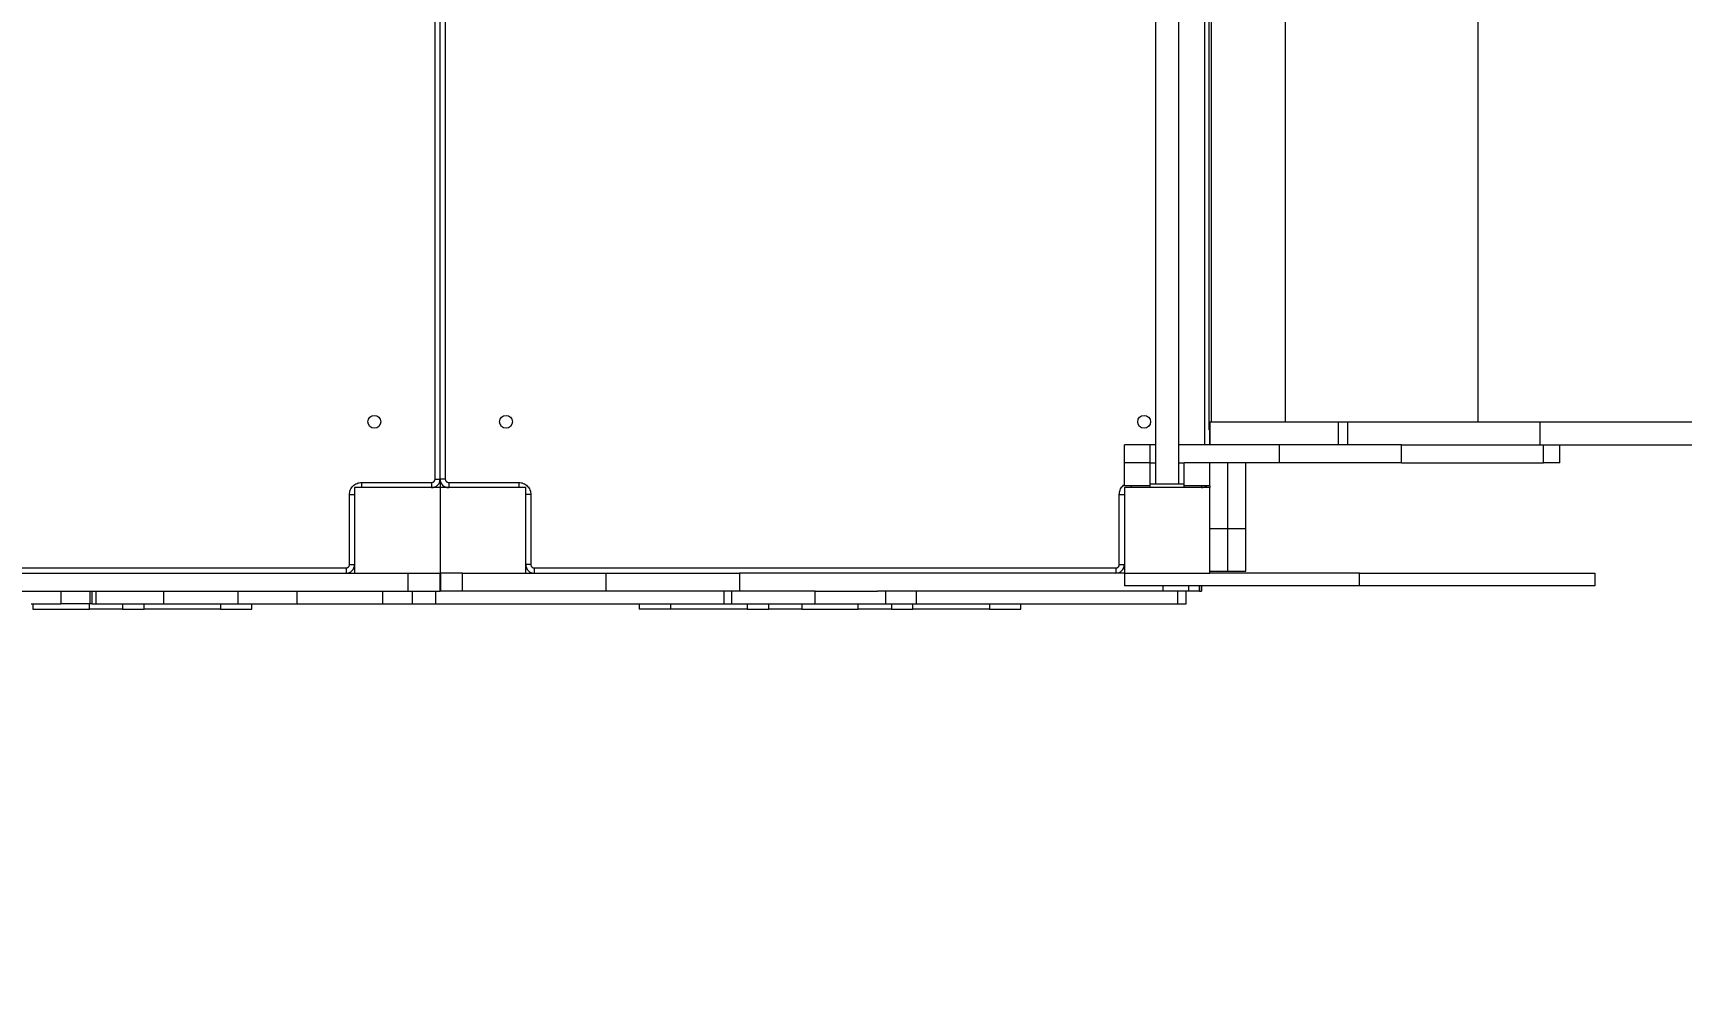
# Model space of a CAD drawing. Header units: millimetres. Extents: x -9110 to 8278, y -6387 to 5914.
# Drawn here: x 2293 to 4219, y -1868 to -764 of the extents above; entities that cross this region are included whole.
import ezdxf

# ---------------------------------------------------------------- set-up
doc = ezdxf.new("R2010")
doc.units = ezdxf.units.MM
doc.layers.add('DIKOM_ОБЪЕКТ', color=7, linetype='Continuous')
doc.layers.add('DIKOM_РАЗМЕР_ОБЪЕКТА', color=7, linetype='Continuous')
doc.styles.add('style1', font='arial.ttf', dxfattribs={"width": 0.8})
doc.dimstyles.new('1-50', dxfattribs={"dimtxt": 300, "dimasz": 200, "dimexe": 100, "dimexo": 0, "dimgap": 100, "dimtad": 1, "dimtxsty": 'style1', "dimcen": 200, "dimclrd": 7, "dimclre": 7, "dimclrt": 7, "dimadec": 1, "dimazin": 2, "dimtfac": 1, "dimtmove": 0, "dimatfit": 2, "dimfxl": 0, "dimlwd": 25, "dimlwe": 18, "dimarcsym": 0})

# ---------------------------------------------------------------- blocks, each defined once
blk = doc.blocks.new('*D11')
at = {"layer": 'Defpoints', "color": 0, "transparency": 16777216}
for p in [(-6509.9, 304), (6278.2, -1263), (6278.2, -4310)]:
    blk.add_point(p, dxfattribs=at)
at = {"layer": 'DIKOM_РАЗМЕР_ОБЪЕКТА', "color": 7, "lineweight": 18, "transparency": 16777216}
for p, q in [((-6509.9, 304), (-6509.9, -4410)), ((6278.2, -1263), (6278.2, -4410))]:
    blk.add_line(p, q, dxfattribs=at)
at = {"layer": 'DIKOM_РАЗМЕР_ОБЪЕКТА', "color": 7, "lineweight": 25, "transparency": 16777216}
blk.add_line((-6309.9, -4310), (6078.2, -4310), dxfattribs=at)
at = {"layer": 'DIKOM_РАЗМЕР_ОБЪЕКТА', "color": 7, "transparency": 16777216}
for points in [[(-6309.9, -4276.6), (-6309.9, -4343.3), (-6509.9, -4310)], [(6078.2, -4276.6), (6078.2, -4343.3), (6278.2, -4310)]]:
    blk.add_solid(points, dxfattribs=at)
at = {"layer": 'DIKOM_РАЗМЕР_ОБЪЕКТА', "color": 7, "transparency": 16777216, "insert": (-27.3, -4056.8), "char_height": 300, "attachment_point": 5, "style": 'style1'}
blk.add_mtext('12800', dxfattribs=at)

msp = doc.modelspace()

# ---------------------------------------------------------------- linework, layer by layer
at = {"layer": 'DIKOM_ОБЪЕКТ', "color": 7, "linetype": 'Continuous', "lineweight": 15}
for p, q in [((2762.752, -1286.032), (2762.752, -606.032)), ((2768.752, -1286.032), (2768.752, -606.032)), ((2774.752, -606.032), (2774.752, -1286.032)), ((3605.252, -611.032), (3605.252, -1292.032)), ((3632.252, -1292.032), (3632.252, -611.032)), ((3662.752, -1246.032), (3662.752, -646.032)), ((3667.262, -663.532), (3667.262, -1228.532)), ((3756.801, -673.032), (3756.801, -1219.032)), ((3981.778, -673.032), (3981.778, -1219.032)), ((3670.262, -728.606), (3670.262, -1219.032)), ((3668.752, -1228.532), (3667.262, -1228.532)), ((3668.752, -1246.032), (3668.752, -1228.532)), ((3668.762, -1219.032), (3668.762, -1246.032)), ((3668.762, -1219.032), (3818.759, -1219.032)), ((3818.759, -1219.032), (3818.759, -1246.032)), ((3818.759, -1219.032), (3829.592, -1219.032)), ((3829.592, -1219.032), (3829.592, -1246.032)), ((3829.592, -1219.032), (4054.569, -1219.032)), ((4054.569, -1219.032), (4054.569, -1246.032)), ((4054.569, -1219.032), (5333.103, -1219.032)), ((3568.757, -1267.032), (3568.757, -1246.032)), ((3598.756, -1246.032), (3568.757, -1246.032)), ((3598.756, -1267.032), (3598.756, -1246.032)), ((3605.252, -1246.032), (3598.756, -1246.032)), ((3749.907, -1246.032), (3632.252, -1246.032)), ((3749.907, -1267.032), (3749.907, -1246.032)), ((3892.659, -1246.032), (3749.907, -1246.032)), ((3892.659, -1267.032), (3892.659, -1246.032)), ((3892.659, -1246.032), (4040.106, -1246.032)), ((4040.106, -1246.032), (4054.569, -1246.032)), ((4054.569, -1246.032), (5333.103, -1246.032)), ((4058.806, -1267.032), (4058.806, -1246.032)), ((4077.668, -1267.032), (4077.668, -1246.032)), ((3568.752, -1294.032), (3568.752, -1267.032)), ((3598.752, -1267.032), (3568.752, -1267.032)), ((3598.752, -1267.032), (3605.252, -1267.032)), ((3598.752, -1292.032), (3598.752, -1267.032)), ((3632.252, -1267.032), (3638.762, -1267.032)), ((3638.762, -1294.032), (3638.762, -1267.032)), ((3639.168, -1267.032), (3638.762, -1267.032)), ((3749.907, -1267.032), (3638.762, -1267.032)), ((3668.758, -1294.032), (3668.758, -1267.032)), ((3689.752, -1343.815), (3689.752, -1267.032)), ((3710.752, -1343.815), (3710.752, -1267.032)), ((3892.659, -1267.032), (3749.907, -1267.032)), ((3892.659, -1267.032), (4058.806, -1267.032)), ((4077.668, -1267.032), (4058.806, -1267.032)), ((2676.752, -1290.032), (2758.752, -1290.032)), ((2676.752, -1290.032), (2676.752, -1296.032)), ((2758.752, -1290.032), (2758.752, -1296.032)), ((2762.752, -1286.032), (2768.752, -1286.032)), ((2774.752, -1286.032), (2768.752, -1286.032)), ((2768.752, -1286.032), (2768.752, -1296.032)), ((2778.752, -1290.032), (2860.752, -1290.032)), ((2778.752, -1290.032), (2778.752, -1296.032)), ((2860.752, -1290.032), (2860.752, -1296.032)), ((2662.752, -1386.032), (2662.752, -1304.032)), ((2662.752, -1304.032), (2668.752, -1304.032)), ((2668.752, -1296.032), (2668.752, -1396.032)), ((2768.752, -1296.032), (2668.752, -1296.032)), ((2768.752, -1296.032), (2768.752, -1396.032)), ((2868.752, -1296.032), (2768.752, -1296.032)), ((2868.752, -1396.032), (2868.752, -1296.032)), ((2874.752, -1304.032), (2868.752, -1304.032)), ((2874.752, -1304.032), (2874.752, -1386.032)), ((3562.752, -1386.032), (3562.752, -1304.032)), ((3562.752, -1304.032), (3568.752, -1304.032)), ((3598.752, -1294.032), (3568.752, -1294.032)), ((3568.752, -1296.032), (3568.752, -1396.032)), ((3668.752, -1296.032), (3568.752, -1296.032)), ((3576.752, -1294.032), (3576.752, -1296.032)), ((3598.752, -1296.032), (3598.752, -1292.032)), ((3638.752, -1292.032), (3598.752, -1292.032)), ((3638.752, -1296.032), (3638.752, -1292.032)), ((3638.752, -1294.032), (3638.762, -1294.032)), ((3668.758, -1294.032), (3638.762, -1294.032)), ((3658.752, -1294.032), (3658.752, -1296.032)), ((3668.752, -1294.032), (3668.752, -1296.032)), ((3668.752, -1396.032), (3668.752, -1296.032)), ((3668.752, -1343.815), (3689.752, -1343.815)), ((3689.752, -1343.815), (3710.752, -1343.815)), ((3689.752, -1393.815), (3689.752, -1343.815)), ((3710.752, -1393.815), (3710.752, -1343.815)), ((2662.752, -1386.032), (2668.752, -1386.032)), ((2874.752, -1386.032), (2868.752, -1386.032)), ((3562.752, -1386.032), (3568.752, -1386.032)), ((1978.752, -1390.032), (2658.752, -1390.032)), ((2231.005, -1396.032), (2730.969, -1396.032)), ((2658.752, -1390.032), (2658.752, -1396.032)), ((2730.969, -1396.032), (2730.969, -1417.032)), ((2730.969, -1396.032), (2768.752, -1396.032)), ((2768.752, -1417.032), (2768.752, -1396.032)), ((2768.752, -1396.032), (2769.044, -1396.032)), ((2769.044, -1396.032), (2769.044, -1417.032)), ((2794.709, -1396.032), (2769.044, -1396.032)), ((2794.709, -1417.032), (2794.709, -1396.032)), ((2794.709, -1396.032), (2962.405, -1396.032)), ((2878.752, -1390.032), (3558.752, -1390.032)), ((2878.752, -1390.032), (2878.752, -1396.032)), ((2962.405, -1396.032), (2962.405, -1417.032)), ((2962.405, -1396.032), (3118.614, -1396.032)), ((3118.614, -1396.032), (3118.614, -1417.032)), ((3568.752, -1396.032), (3118.614, -1396.032)), ((3558.752, -1390.032), (3558.752, -1396.032)), ((3568.752, -1396.032), (3568.752, -1411.032)), ((3568.752, -1396.032), (3668.752, -1396.032)), ((3668.752, -1393.815), (3689.752, -1393.815)), ((3843.752, -1396.032), (3668.752, -1396.032)), ((3689.752, -1393.815), (3710.752, -1393.815)), ((3843.752, -1411.032), (3843.752, -1396.032)), ((3843.752, -1396.032), (4118.752, -1396.032)), ((4118.752, -1396.032), (4118.752, -1411.032)), ((2231.005, -1417.032), (2730.969, -1417.032)), ((2325.102, -1417.032), (2325.102, -1432.032)), ((2359.512, -1432.032), (2359.512, -1417.032)), ((2361.729, -1417.032), (2361.729, -1432.032)), ((2366.375, -1417.032), (2366.375, -1432.032)), ((2445.342, -1417.032), (2445.342, -1432.032)), ((2532.699, -1432.032), (2532.699, -1417.032)), ((2601.425, -1432.032), (2601.425, -1417.032)), ((2701.912, -1432.032), (2701.912, -1417.032)), ((2730.969, -1417.032), (2768.752, -1417.032)), ((2736.429, -1432.032), (2736.429, -1417.032)), ((2763.325, -1417.032), (2763.325, -1432.032)), ((2769.056, -1417.032), (2768.752, -1417.032)), ((2794.709, -1417.032), (2769.044, -1417.032)), ((2962.405, -1417.032), (2794.709, -1417.032)), ((3100.402, -1417.032), (2962.405, -1417.032)), ((3100.402, -1417.032), (3100.402, -1432.032)), ((3109.526, -1417.032), (3100.402, -1417.032)), ((3109.526, -1417.032), (3109.526, -1432.032)), ((3207.168, -1417.032), (3109.526, -1417.032)), ((3207.168, -1432.032), (3207.168, -1417.032)), ((3207.168, -1417.032), (3280.036, -1417.032)), ((3613.882, -1417.032), (3280.036, -1417.032)), ((3289.772, -1432.032), (3289.772, -1417.032)), ((3325.225, -1417.032), (3325.225, -1432.032)), ((3843.752, -1411.032), (3568.752, -1411.032)), ((3613.882, -1417.032), (3613.882, -1411.032)), ((3644.067, -1417.032), (3613.882, -1417.032)), ((3630.67, -1417.032), (3630.67, -1432.032)), ((3640.404, -1417.032), (3640.404, -1432.032)), ((3640.868, -1432.032), (3640.868, -1417.032)), ((3644.067, -1417.032), (3644.067, -1411.032)), ((3656.362, -1417.032), (3644.067, -1417.032)), ((3656.362, -1417.032), (3656.362, -1411.032)), ((3656.362, -1417.032), (3658.894, -1417.032)), ((3658.894, -1417.032), (3658.894, -1411.032)), ((3658.894, -1417.032), (3658.898, -1417.032)), ((3658.898, -1411.032), (3658.898, -1417.032)), ((4118.752, -1411.032), (3843.752, -1411.032)), ((2290.691, -1432.032), (2325.102, -1432.032)), ((2292.711, -1432.032), (2292.711, -1438.032)), ((2292.711, -1438.032), (2358.706, -1438.032)), ((2359.512, -1432.032), (2325.102, -1432.032)), ((2358.706, -1438.032), (2358.706, -1432.032)), ((2397.405, -1438.032), (2358.706, -1438.032)), ((2361.729, -1432.032), (2359.512, -1432.032)), ((2361.729, -1432.032), (2366.375, -1432.032)), ((2366.375, -1432.032), (2445.342, -1432.032)), ((2397.405, -1432.032), (2397.405, -1438.032)), ((2397.405, -1438.032), (2422.664, -1438.032)), ((2422.664, -1438.032), (2422.664, -1432.032)), ((2512.002, -1438.032), (2422.664, -1438.032)), ((2445.342, -1432.032), (2532.699, -1432.032)), ((2512.002, -1432.032), (2512.002, -1438.032)), ((2512.002, -1438.032), (2548.706, -1438.032)), ((2532.699, -1432.032), (2601.425, -1432.032)), ((2548.706, -1438.032), (2548.706, -1432.032)), ((2601.425, -1432.032), (2701.912, -1432.032)), ((2701.912, -1432.032), (2736.429, -1432.032)), ((2736.429, -1432.032), (2763.325, -1432.032)), ((2763.325, -1432.032), (3100.402, -1432.032)), ((3001.619, -1432.032), (3001.619, -1438.032)), ((3038.323, -1438.032), (3001.619, -1438.032)), ((3038.323, -1438.032), (3038.323, -1432.032)), ((3127.661, -1438.032), (3038.323, -1438.032)), ((3100.402, -1432.032), (3109.526, -1432.032)), ((3109.526, -1432.032), (3207.168, -1432.032)), ((3127.661, -1432.032), (3127.661, -1438.032)), ((3127.661, -1438.032), (3152.92, -1438.032)), ((3152.92, -1438.032), (3152.92, -1432.032)), ((3191.617, -1438.032), (3152.92, -1438.032)), ((3191.62, -1432.032), (3191.62, -1438.032)), ((3191.62, -1438.032), (3257.615, -1438.032)), ((3207.168, -1432.032), (3289.772, -1432.032)), ((3296.313, -1438.032), (3257.612, -1438.032)), ((3257.615, -1438.032), (3257.615, -1432.032)), ((3289.772, -1432.032), (3325.225, -1432.032)), ((3296.313, -1432.032), (3296.313, -1438.032)), ((3296.313, -1438.032), (3321.572, -1438.032)), ((3321.572, -1438.032), (3321.572, -1432.032)), ((3410.909, -1438.032), (3321.572, -1438.032)), ((3325.225, -1432.032), (3630.67, -1432.032)), ((3410.909, -1432.032), (3410.909, -1438.032)), ((3410.909, -1438.032), (3447.613, -1438.032)), ((3447.613, -1438.032), (3447.613, -1432.032)), ((3630.67, -1432.032), (3640.404, -1432.032)), ((3640.404, -1432.032), (3640.868, -1432.032))]:
    msp.add_line(p, q, dxfattribs=at)
for centre in [(2691.752, -1219.032), (2845.752, -1219.032), (3591.752, -1219.032)]:
    msp.add_circle(centre, 7.5, dxfattribs=at)
for centre, start, end in [((2758.752, -1286.032), 270, 0), ((2778.752, -1286.032), 180, 270), ((3658.752, -1286.032), 270, 306.869898), ((2658.752, -1386.032), 270, 0), ((2878.752, -1386.032), 180, 270), ((3558.752, -1386.032), 270, 0)]:
    msp.add_arc(centre, 10, start, end, dxfattribs=at)
for points, knots in [([(2662.752, -1304.032), (2662.797, -1303.178), (2662.891, -1301.419), (2663.67, -1298.81), (2664.961, -1296.3), (2666.782, -1294.062), (2669.021, -1292.241), (2671.53, -1290.949), (2674.139, -1290.171), (2675.898, -1290.077), (2676.752, -1290.032)], [0, 0, 0, 0, 0.11651671, 0.24001227, 0.36863949, 0.5, 0.63136051, 0.75998773, 0.88348329, 1, 1, 1, 1]), ([(2758.752, -1290.032), (2759.255, -1289.978), (2760.029, -1289.896), (2760.961, -1289.397), (2761.601, -1288.881), (2762.118, -1288.24), (2762.616, -1287.309), (2762.699, -1286.535), (2762.752, -1286.032)], [0, 0, 0, 0, 0.23946217, 0.36836305, 0.50000768, 0.63164631, 0.76054718, 1, 1, 1, 1]), ([(2774.752, -1286.032), (2774.805, -1286.535), (2774.888, -1287.309), (2775.386, -1288.24), (2775.903, -1288.881), (2776.543, -1289.397), (2777.475, -1289.896), (2778.249, -1289.978), (2778.752, -1290.032)], [0, 0, 0, 0, 0.23945315, 0.3683542, 0.49999902, 0.63163644, 0.7605375, 1, 1, 1, 1]), ([(2860.752, -1290.032), (2861.606, -1290.077), (2863.365, -1290.171), (2865.974, -1290.949), (2868.483, -1292.241), (2870.722, -1294.062), (2872.543, -1296.3), (2873.834, -1298.81), (2874.613, -1301.419), (2874.707, -1303.178), (2874.752, -1304.032)], [0, 0, 0, 0, 0.11651667, 0.24001219, 0.36864179, 0.50000015, 0.63136062, 0.75998781, 0.88348333, 1, 1, 1, 1]), ([(3562.752, -1304.032), (3562.798, -1303.178), (3562.891, -1301.419), (3563.668, -1298.807), (3564.967, -1296.309), (3566.669, -1294.147), (3568.097, -1293.079), (3568.752, -1292.589)], [0, 0, 0, 0, 0.19055374, 0.39252127, 0.60288329, 0.81771054, 1, 1, 1, 1]), ([(2658.752, -1390.032), (2659.255, -1389.978), (2660.029, -1389.896), (2660.96, -1389.397), (2661.601, -1388.881), (2662.118, -1388.24), (2662.616, -1387.309), (2662.699, -1386.535), (2662.752, -1386.032)], [0, 0, 0, 0, 0.23945282, 0.36835369, 0.49999232, 0.63163695, 0.76053783, 1, 1, 1, 1]), ([(2874.752, -1386.032), (2874.805, -1386.535), (2874.888, -1387.309), (2875.386, -1388.24), (2875.903, -1388.881), (2876.544, -1389.397), (2877.475, -1389.896), (2878.249, -1389.978), (2878.752, -1390.032)], [0, 0, 0, 0, 0.23946256, 0.36836802, 0.50000687, 0.63164571, 0.76054679, 1, 1, 1, 1]), ([(3558.752, -1390.032), (3559.255, -1389.978), (3560.029, -1389.896), (3560.96, -1389.397), (3561.601, -1388.881), (3562.118, -1388.24), (3562.616, -1387.309), (3562.699, -1386.535), (3562.752, -1386.032)], [0, 0, 0, 0, 0.23945144, 0.36835157, 0.49999683, 0.6316347, 0.76053921, 1, 1, 1, 1])]:
    msp.add_open_spline(points, degree=3, knots=knots, dxfattribs=at)

# ---------------------------------------------------------------- dimensions: what is measured, and where the dimension line sits
at = {"layer": 'DIKOM_РАЗМЕР_ОБЪЕКТА'}
dim = msp.add_linear_dim(base=(6278.196, -4309.959), p1=(-6509.939, 303.968), p2=(6278.196, -1263.032), text='12800', dimstyle='1-50', dxfattribs=at)
dim.commit()
dim.dimension.update_dxf_attribs({"geometry": '*D11', "text_midpoint": (-27.257, -4309.959), "dimtype": 160})

doc.saveas('drawing.dxf')
